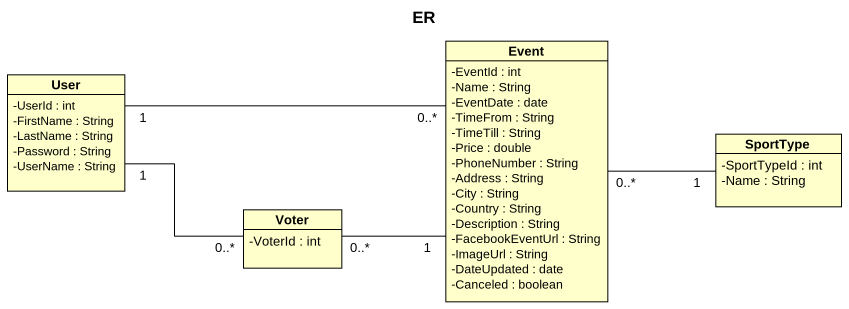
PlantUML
@startuml
title ER
hide circle
hide empty members
skinparam classAttributeIconSize 0
class Event {
  -EventId : int
  -Name : String
  -EventDate : date
  -TimeFrom : String
  -TimeTill : String
  -Price : double
  -PhoneNumber : String
  -Address : String
  -City : String
  -Country : String
  -Description : String
  -FacebookEventUrl : String
  -ImageUrl : String
  -DateUpdated : date
  -Canceled : boolean
}
class User {
  -UserId : int
  -FirstName : String
  -LastName : String
  -Password : String
  -UserName : String
}
class SportType {
  -SportTypeId : int
  -Name : String
}
class Voter {
  -VoterId : int
}
Event "0..*" -right- "1" SportType
User "1" -right- "0..*" Event
User "1" -right- "0..*" Voter
Voter "0..*" -right- "1" Event
@enduml
